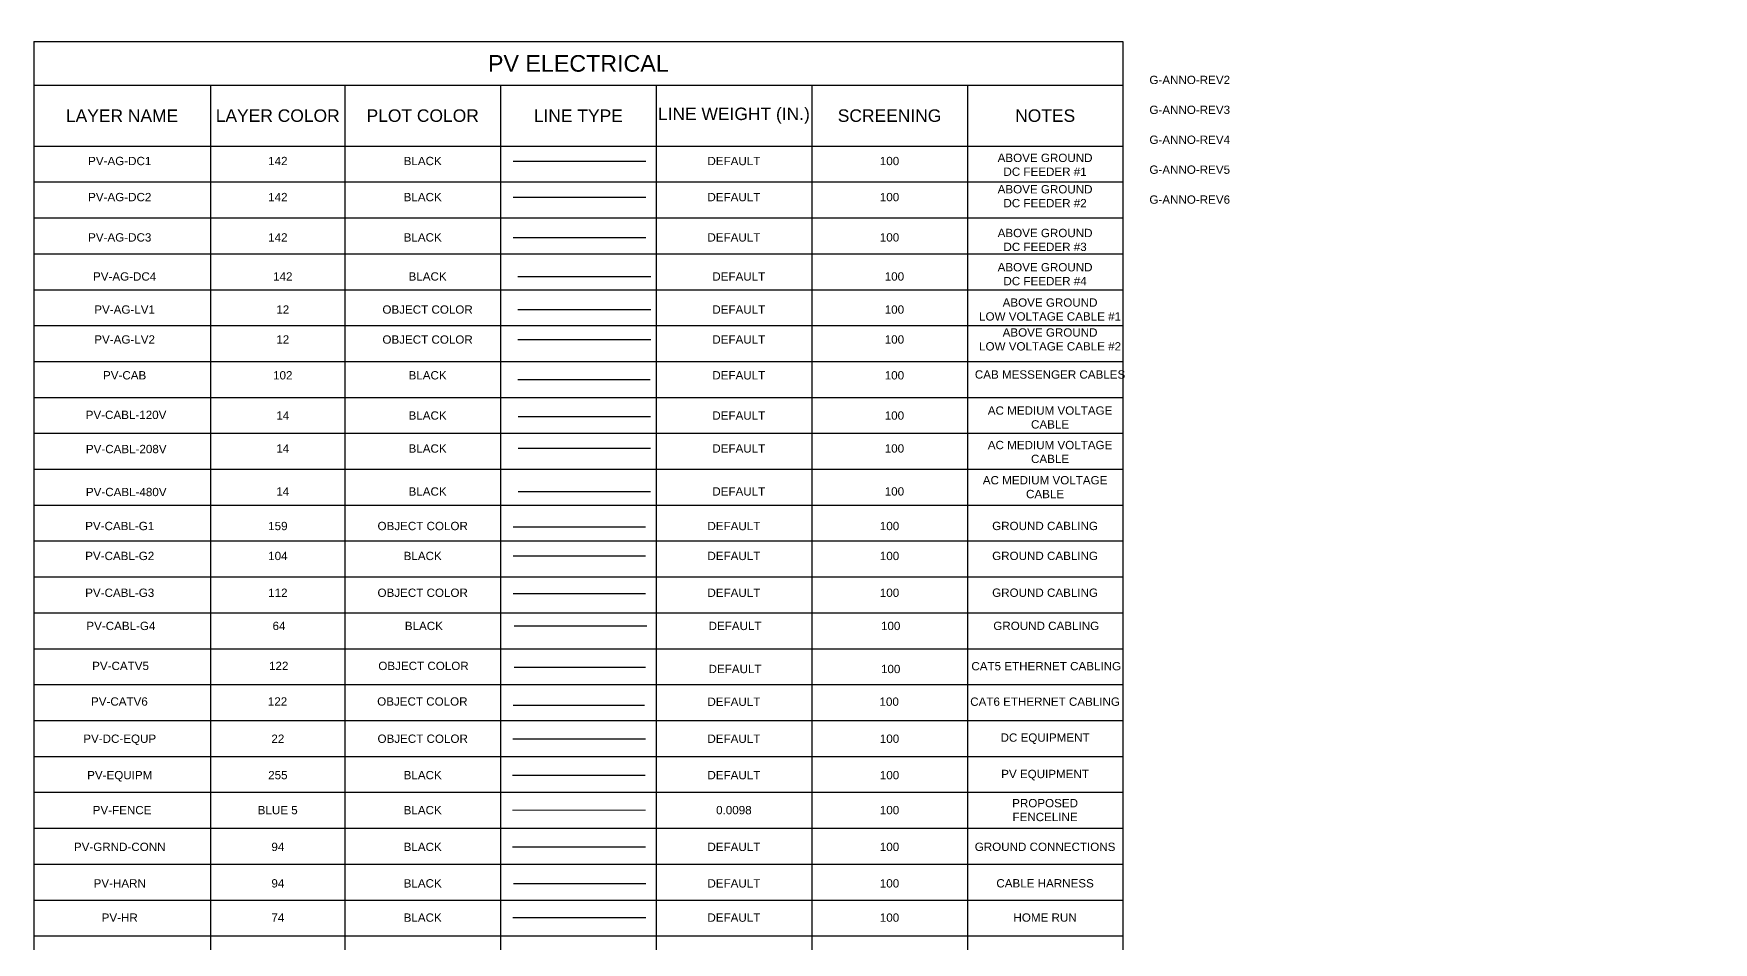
# Model space of a CAD drawing. Header units: feet. Extents: x -13743 to 68376, y -48 to 67763.
# Drawn here: x -17.9 to 2.31, y 63062.49 to 63073.42 of the extents above; entities that cross this region are included whole.
import ezdxf
from ezdxf.enums import TextEntityAlignment as Align
from ezdxf.lldxf.tags import DXFTag

# ---------------------------------------------------------------- set-up
doc = ezdxf.new("R2018")
doc.units = ezdxf.units.FT
doc.header["$MEASUREMENT"] = 0
doc.linetypes.add('PHANTOM2', pattern=[1.25, 0.625, -0.125, 0.125, -0.125, 0.125, -0.125])
for name, color, linetype in [('G-ANNO-REV2', 2, 'Continuous'), ('G-ANNO-REV3', 2, 'Continuous'), ('G-ANNO-REV4', 2, 'Continuous'), ('G-ANNO-REV5', 2, 'Continuous'), ('G-ANNO-REV6', 2, 'Continuous'), ('G-ANNO-TEXT', 1, 'Continuous'), ('PV-AG-DC1', 142, 'DC1'), ('PV-AG-DC2', 142, 'AGDC2'), ('PV-AG-DC3', 142, 'AGDC3'), ('PV-AG-DC4', 142, 'AGDC4'), ('PV-AG-LV1', 12, 'AGLV1'), ('PV-AG-LV2', 12, 'AGLV2'), ('PV-CAB', 102, 'CAB'), ('PV-CABL-120V', 14, '120V'), ('PV-CABL-208V', 14, '208V'), ('PV-CABL-480V', 14, '480V'), ('PV-CABL-G1', 159, 'G1'), ('PV-CABL-G2', 104, 'G2'), ('PV-CABL-G3', 112, 'G3'), ('PV-CABL-G4', 64, 'G4'), ('PV-CATV5', 122, 'CATV5'), ('PV-CATV6', 122, 'CATV6'), ('PV-DC-EQUP', 22, 'Continuous'), ('PV-EQUIPM', 255, 'Continuous'), ('PV-GRND-CONN', 94, 'Continuous'), ('PV-HARN', 94, 'Continuous'), ('PV-HR', 74, 'Continuous'), ('PV-MESS-CABL', 102, 'MESSENGER')]:
    doc.layers.add(name, color=color, linetype=linetype)
doc.layers.add('PV-FENCE', color=5, linetype='FENCELINE1', lineweight=20)
doc.styles.add('NEI-A', font='arial.ttf')
doc.styles.get("Standard").update_dxf_attribs({"font": 'arial.ttf'})
tags = doc.linetypes.add('120V', pattern='A,0.176989,-0.050727,["120V",NEI-A,S=0.1,R=0,X=0,Y=-0.05],-0.379482,0.176989', length=0.784187).pattern_tags.tags
tags[6] = DXFTag(74, 10)
tags = doc.linetypes.add('208V', pattern='A,0.176989,-0.050727,["208V",NEI-A,S=0.1,R=0,X=0,Y=-0.05],-0.379482,0.176989', length=0.784187).pattern_tags.tags
tags[6] = DXFTag(74, 10)
tags = doc.linetypes.add('480V', pattern='A,0.176989,-0.050727,["480V",NEI-A,S=0.1,R=0,X=0,Y=-0.05],-0.379482,0.176989', length=0.784187).pattern_tags.tags
tags[6] = DXFTag(74, 10)
tags = doc.linetypes.add('AGDC2', pattern='A,0.176989,-0.035266,["DC2",NEI-A,S=0.1,R=0,X=0,Y=-0.05],-0.314734,0.176989', length=0.703978).pattern_tags.tags
tags[6] = DXFTag(74, 10)
tags = doc.linetypes.add('AGDC3', pattern='A,0.176989,-0.035266,["DC3",NEI-A,S=0.1,R=0,X=0,Y=-0.05],-0.314734,0.176989', length=0.703978).pattern_tags.tags
tags[6] = DXFTag(74, 10)
tags = doc.linetypes.add('AGDC4', pattern='A,0.176989,-0.035266,["DC4",NEI-A,S=0.1,R=0,X=0,Y=-0.05],-0.314734,0.176989', length=0.703978).pattern_tags.tags
tags[6] = DXFTag(74, 10)
tags = doc.linetypes.add('AGLV1', pattern='A,0.176989,-0.050716,["LV1",NEI-A,S=0.1,R=0,X=0,Y=-0.05],-0.299284,0.176989', length=0.703978).pattern_tags.tags
tags[6] = DXFTag(74, 10)
tags = doc.linetypes.add('AGLV2', pattern='A,0.176989,-0.050716,["LV2",NEI-A,S=0.1,R=0,X=0,Y=-0.05],-0.299284,0.176989', length=0.703978).pattern_tags.tags
tags[6] = DXFTag(74, 10)
tags = doc.linetypes.add('CAB', pattern='A,0.176989,-0.031378,["CAB",NEI-A,S=0.1,R=0,X=0,Y=-0.05],-0.318622,0.176989', length=0.703978).pattern_tags.tags
tags[6] = DXFTag(74, 10)
tags = doc.linetypes.add('CATV5', pattern='A,0.18216,-0.054518,["CATV5",NEI-A,S=0.1,R=0,X=0,Y=-0.05],-0.505136,0.176989', length=0.918803).pattern_tags.tags
tags[6] = DXFTag(74, 10)
tags = doc.linetypes.add('CATV6', pattern='A,0.18216,-0.054518,["CATV6",NEI-A,S=0.1,R=0,X=0,Y=-0.05],-0.505136,0.176989', length=0.918803).pattern_tags.tags
tags[6] = DXFTag(74, 10)
tags = doc.linetypes.add('DC1', pattern='A,0.176989,-0.035266,["DC1",NEI-A,S=0.1,R=0,X=0,Y=-0.05],-0.314734,0.176989', length=0.703978).pattern_tags.tags
tags[6] = DXFTag(74, 10)
doc.linetypes.add('FENCELINE1', pattern='A,0.25,-0.1,[133,ltypeshp.shx,S=0.1,R=0,X=-0.1,Y=0],-0.1,1', length=1.45)
tags = doc.linetypes.add('FIBER', pattern='A,0.376989,-0.053001,["FO",NEI-A,S=0.1,R=0,X=0,Y=-0.05],-0.246999,0.376989', length=1.053978).pattern_tags.tags
tags[6] = DXFTag(74, 10)
tags = doc.linetypes.add('G1', pattern='A,0.176989,-0.056821,["G1",NEI-A,S=0.1,R=0,X=0,Y=-0.05],-0.243179,0.176989', length=0.653978).pattern_tags.tags
tags[6] = DXFTag(74, 10)
tags = doc.linetypes.add('G2', pattern='A,0.176989,-0.056821,["G2",NEI-A,S=0.1,R=0,X=0,Y=-0.05],-0.243179,0.176989', length=0.653978).pattern_tags.tags
tags[6] = DXFTag(74, 10)
tags = doc.linetypes.add('G3', pattern='A,0.176989,-0.056821,["G3",NEI-A,S=0.1,R=0,X=0,Y=-0.05],-0.243179,0.176989', length=0.653978).pattern_tags.tags
tags[6] = DXFTag(74, 10)
tags = doc.linetypes.add('G4', pattern='A,0.176989,-0.056821,["G4",NEI-A,S=0.1,R=0,X=0,Y=-0.05],-0.243179,0.176989', length=0.653978).pattern_tags.tags
tags[6] = DXFTag(74, 10)
tags = doc.linetypes.add('MESSENGER', pattern='A,0.176989,-0.031547,["MESS",NEI-A,S=0.1,R=0,X=0,Y=-0.05],-0.429956,0.176989', length=0.815481).pattern_tags.tags
tags[6] = DXFTag(74, 10)

# ---------------------------------------------------------------- blocks, each defined once
blk = doc.blocks.new('DETAIL_TITLE')
at = {"style": 'NEI-A', "flags": 8}
blk.add_attdef('#', text='', height=0.2, dxfattribs=at).set_placement((0.5922, -0.5109), align=Align.MIDDLE_CENTER)
at = {"lineweight": 30, "flags": 104}
blk.add_attdef('DETAIL_TITLE', text='', height=0.2, dxfattribs=at).set_placement((0.9099, -0.52514), align=Align.BOTTOM_LEFT)
at = {"style": 'NEI-A'}
for tag, p in [('SCALE:', (0.93865, -0.73792)), ('1"_=_', (1.5474, -0.73792))]:
    blk.add_attdef(tag, text='', height=0.1, dxfattribs=at).set_placement(p, align=Align.BOTTOM_LEFT)
blk = doc.blocks.new('*T34')
at = {"color": 0, "linetype": 'ByBlock', "lineweight": -2, "transparency": 16777216}
for p, q in [((0, 0), (13.101, 0)), ((0, 0), (0, -43.152)), ((13.101, 0), (13.101, -43.152)), ((0, -0.525), (13.101, -0.525)), ((2.127, -0.525), (2.127, -43.152)), ((3.743, -0.525), (3.743, -43.152)), ((5.615, -0.525), (5.615, -43.152)), ((7.486, -0.525), (7.486, -43.152)), ((9.358, -0.525), (9.358, -43.152)), ((11.23, -0.525), (11.23, -43.152)), ((0, -1.256), (13.101, -1.256)), ((0, -1.688), (13.101, -1.688)), ((0, -2.12), (13.101, -2.12)), ((0, -2.552), (13.101, -2.552)), ((0, -2.984), (13.101, -2.984)), ((0, -3.416), (13.101, -3.416)), ((0, -3.848), (13.101, -3.848)), ((0, -4.28), (13.101, -4.28)), ((0, -4.712), (13.101, -4.712)), ((0, -5.144), (13.101, -5.144)), ((0, -5.575), (13.101, -5.575)), ((0, -6.007), (13.101, -6.007)), ((0, -6.439), (13.101, -6.439)), ((0, -6.871), (13.101, -6.871)), ((0, -7.303), (13.101, -7.303)), ((0, -7.735), (13.101, -7.735)), ((0, -8.167), (13.101, -8.167)), ((0, -8.599), (13.101, -8.599)), ((0, -9.031), (13.101, -9.031)), ((0, -9.463), (13.101, -9.463)), ((0, -9.895), (13.101, -9.895)), ((0, -10.327), (13.101, -10.327)), ((0, -10.758), (13.101, -10.758)), ((0, -11.19), (13.101, -11.19)), ((0, -11.622), (13.101, -11.622)), ((0, -12.054), (13.101, -12.054)), ((0, -12.486), (13.101, -12.486)), ((0, -12.918), (13.101, -12.918)), ((0, -13.35), (13.101, -13.35)), ((0, -13.782), (13.101, -13.782)), ((0, -14.214), (13.101, -14.214)), ((0, -14.646), (13.101, -14.646)), ((0, -15.078), (13.101, -15.078)), ((0, -15.51), (13.101, -15.51)), ((0, -15.941), (13.101, -15.941)), ((0, -16.373), (13.101, -16.373)), ((0, -16.805), (13.101, -16.805)), ((0, -17.237), (13.101, -17.237)), ((0, -17.669), (13.101, -17.669)), ((0, -18.101), (13.101, -18.101)), ((0, -18.533), (13.101, -18.533)), ((0, -18.965), (13.101, -18.965)), ((0, -19.397), (13.101, -19.397)), ((0, -19.829), (13.101, -19.829)), ((0, -20.261), (13.101, -20.261)), ((0, -20.693), (13.101, -20.693)), ((0, -21.125), (13.101, -21.125)), ((0, -21.556), (13.101, -21.556)), ((0, -21.988), (13.101, -21.988)), ((0, -22.42), (13.101, -22.42)), ((0, -22.852), (13.101, -22.852)), ((0, -23.284), (13.101, -23.284)), ((0, -23.716), (13.101, -23.716)), ((0, -24.148), (13.101, -24.148)), ((0, -24.58), (13.101, -24.58)), ((0, -25.012), (13.101, -25.012)), ((0, -25.444), (13.101, -25.444)), ((0, -25.876), (13.101, -25.876)), ((0, -26.308), (13.101, -26.308)), ((0, -26.739), (13.101, -26.739)), ((0, -27.171), (13.101, -27.171)), ((0, -27.603), (13.101, -27.603)), ((0, -28.035), (13.101, -28.035)), ((0, -28.467), (13.101, -28.467)), ((0, -28.899), (13.101, -28.899)), ((0, -29.331), (13.101, -29.331)), ((0, -29.763), (13.101, -29.763)), ((0, -30.195), (13.101, -30.195)), ((0, -30.627), (13.101, -30.627)), ((0, -31.059), (13.101, -31.059)), ((0, -31.491), (13.101, -31.491)), ((0, -31.923), (13.101, -31.923)), ((0, -32.354), (13.101, -32.354)), ((0, -32.786), (13.101, -32.786)), ((0, -33.218), (13.101, -33.218)), ((0, -33.65), (13.101, -33.65)), ((0, -34.082), (13.101, -34.082)), ((0, -34.514), (13.101, -34.514)), ((0, -34.946), (13.101, -34.946)), ((0, -35.378), (13.101, -35.378)), ((0, -35.81), (13.101, -35.81)), ((0, -36.242), (13.101, -36.242)), ((0, -36.674), (13.101, -36.674)), ((0, -37.106), (13.101, -37.106)), ((0, -37.537), (13.101, -37.537)), ((0, -37.969), (13.101, -37.969)), ((0, -38.401), (13.101, -38.401)), ((0, -38.833), (13.101, -38.833)), ((0, -39.265), (13.101, -39.265)), ((0, -39.697), (13.101, -39.697)), ((0, -40.129), (13.101, -40.129)), ((0, -40.561), (13.101, -40.561)), ((0, -40.993), (13.101, -40.993)), ((0, -41.425), (13.101, -41.425)), ((0, -41.857), (13.101, -41.857)), ((0, -42.289), (13.101, -42.289)), ((0, -42.72), (13.101, -42.72)), ((0, -43.152), (13.101, -43.152))]:
    blk.add_line(p, q, dxfattribs=at)
at = {"color": 0, "transparency": 16777216, "attachment_point": 5, "style": 'NEI-A'}
for s, insert, char_height, width in [('PV ELECTRICAL', (6.551, -0.263), 0.2, 12.98132), ('LINE WEIGHT (IN.)', (8.422, -0.891), 0.15, 1.75162), ('LAYER NAME', (1.063, -0.891), 0.15, 2.00687), ('LAYER COLOR', (2.935, -0.891), 0.15, 1.49637), ('PLOT COLOR', (4.679, -0.891), 0.15, 1.75162), ('LINE TYPE', (6.551, -0.891), 0.15, 1.75162), ('SCREENING', (10.294, -0.891), 0.15, 1.75162), ('NOTES', (12.166, -0.891), 0.15, 1.75162)]:
    blk.add_mtext(s, dxfattribs=dict(at, insert=insert, char_height=char_height, width=width))

msp = doc.modelspace()

# ---------------------------------------------------------------- linework, layer by layer
at = {"layer": 'PV-AG-DC1'}
msp.add_lwpolyline([(-12.129, 63071.888), (-10.532, 63071.888)], dxfattribs=at)
at = {"layer": 'PV-AG-DC2'}
msp.add_lwpolyline([(-12.129, 63071.454), (-10.532, 63071.454)], dxfattribs=at)
at = {"layer": 'PV-AG-DC3'}
msp.add_lwpolyline([(-12.129, 63070.969), (-10.532, 63070.969)], dxfattribs=at)
msp.add_lwpolyline([(-12.129, 63070.969), (-10.532, 63070.969)], dxfattribs=at)
at = {"layer": 'PV-AG-DC4'}
msp.add_lwpolyline([(-12.07, 63070.499), (-10.473, 63070.499)], dxfattribs=at)
at = {"layer": 'PV-AG-LV1'}
msp.add_lwpolyline([(-12.07, 63070.101), (-10.473, 63070.101)], dxfattribs=at)
at = {"layer": 'PV-AG-LV2'}
msp.add_lwpolyline([(-12.07, 63069.741), (-10.473, 63069.741)], dxfattribs=at)
at = {"layer": 'PV-CAB'}
msp.add_lwpolyline([(-12.072, 63069.259), (-10.478, 63069.259)], dxfattribs=at)
at = {"layer": 'PV-CABL-120V'}
msp.add_lwpolyline([(-12.069, 63068.816), (-10.476, 63068.816)], dxfattribs=at)
at = {"layer": 'PV-CABL-208V'}
msp.add_lwpolyline([(-12.069, 63068.435), (-10.476, 63068.435)], dxfattribs=at)
at = {"layer": 'PV-CABL-480V'}
msp.add_lwpolyline([(-12.069, 63067.914), (-10.476, 63067.914)], dxfattribs=at)
at = {"layer": 'PV-CABL-G1', "linetype": 'G1'}
msp.add_lwpolyline([(-12.129, 63067.487), (-10.535, 63067.487)], dxfattribs=at)
at = {"layer": 'PV-CABL-G2', "linetype": 'G2'}
msp.add_lwpolyline([(-12.128, 63067.137), (-10.535, 63067.137)], dxfattribs=at)
at = {"layer": 'PV-CABL-G3'}
msp.add_lwpolyline([(-12.129, 63066.684), (-10.535, 63066.684)], dxfattribs=at)
at = {"layer": 'PV-CABL-G4', "linetype": 'G4'}
msp.add_lwpolyline([(-12.114, 63066.295), (-10.521, 63066.295)], dxfattribs=at)
at = {"layer": 'PV-CATV5'}
msp.add_lwpolyline([(-12.115, 63065.8), (-10.536, 63065.8)], dxfattribs=at)
at = {"layer": 'PV-CATV6'}
msp.add_lwpolyline([(-12.129, 63065.343), (-10.55, 63065.343)], dxfattribs=at)
at = {"layer": 'PV-DC-EQUP'}
msp.add_line((-12.13, 63064.938), (-10.537, 63064.938), dxfattribs=at)
at = {"layer": 'PV-EQUIPM', "color": 0}
msp.add_line((-12.135, 63064.5), (-10.542, 63064.5), dxfattribs=at)
at = {"layer": 'PV-FENCE', "ltscale": 0.5}
msp.add_line((-12.135, 63064.079), (-10.536, 63064.079), dxfattribs=at)
at = {"layer": 'PV-GRND-CONN'}
msp.add_line((-12.135, 63063.637), (-10.535, 63063.637), dxfattribs=at)
at = {"layer": 'PV-HARN'}
msp.add_line((-12.122, 63063.198), (-10.532, 63063.198), dxfattribs=at)
at = {"layer": 'PV-HR'}
msp.add_line((-12.131, 63062.786), (-10.534, 63062.786), dxfattribs=at)

# ---------------------------------------------------------------- block references
msp.add_blockref('*T34', (-17.895, 63073.324))
at = {"layer": 'G-ANNO-TEXT'}
ref = msp.add_blockref('DETAIL_TITLE', (-460.635, 63776.869), dxfattribs=dict(at, xscale=128.9267043143703, yscale=128.9267043143703, zscale=128.9267043143703))
lines = msp.add_mtext('{\\LDC BLOCK TYPE-1 (3) STRINGS (78) MODULES [580W]}', dxfattribs={"layer": '0', "insert": (-343.325, 63747.843), "char_height": 858.86809, "attachment_point": 1})
ref.add_attrib('DETAIL_TITLE', '', (-343.325, 63747.843)).embed_mtext(lines)

# ---------------------------------------------------------------- texts
at = {"layer": 'G-ANNO-REV2', "insert": (-3.99, 63072.863), "char_height": 0.1, "attachment_point": 5, "style": 'NEI-A'}
msp.add_mtext('G-ANNO-REV2', dxfattribs=at)
at = {"layer": 'G-ANNO-REV3', "insert": (-3.99, 63072.503), "char_height": 0.1, "attachment_point": 5, "style": 'NEI-A'}
msp.add_mtext('G-ANNO-REV3', dxfattribs=at)
at = {"layer": 'G-ANNO-REV4', "insert": (-3.99, 63072.143), "char_height": 0.1, "attachment_point": 5, "style": 'NEI-A'}
msp.add_mtext('G-ANNO-REV4', dxfattribs=at)
at = {"layer": 'G-ANNO-REV5', "insert": (-3.99, 63071.783), "char_height": 0.1, "attachment_point": 5, "style": 'NEI-A'}
msp.add_mtext('G-ANNO-REV5', dxfattribs=at)
at = {"layer": 'G-ANNO-REV6', "insert": (-3.99, 63071.423), "char_height": 0.1, "attachment_point": 5, "style": 'NEI-A'}
msp.add_mtext('G-ANNO-REV6', dxfattribs=at)
at = {"layer": 'PV-AG-DC1', "style": 'NEI-A'}
for s, p in [('PV-AG-DC1', (-16.86, 63071.888)), ('142', (-14.958, 63071.888)), ('BLACK', (-13.216, 63071.888)), ('DEFAULT', (-9.473, 63071.888)), ('100', (-7.601, 63071.888))]:
    msp.add_text(s, height=0.1, dxfattribs=at).set_placement(p, align=Align.MIDDLE_CENTER)
at = {"layer": 'PV-AG-DC1', "linetype": 'PHANTOM2', "insert": (-5.73, 63071.842), "char_height": 0.1, "attachment_point": 5, "style": 'NEI-A'}
msp.add_mtext('ABOVE GROUND \\PDC FEEDER #1', dxfattribs=at)
at = {"layer": 'PV-AG-DC2', "style": 'NEI-A'}
for s, p in [('PV-AG-DC2', (-16.86, 63071.454)), ('142', (-14.958, 63071.454)), ('BLACK', (-13.216, 63071.454)), ('DEFAULT', (-9.473, 63071.454)), ('100', (-7.601, 63071.454))]:
    msp.add_text(s, height=0.1, dxfattribs=at).set_placement(p, align=Align.MIDDLE_CENTER)
at = {"layer": 'PV-AG-DC2', "linetype": 'PHANTOM2', "insert": (-5.73, 63071.464), "char_height": 0.1, "attachment_point": 5, "style": 'NEI-A'}
msp.add_mtext('ABOVE GROUND \\PDC FEEDER #2', dxfattribs=at)
at = {"layer": 'PV-AG-DC3', "style": 'NEI-A'}
for s, p in [('PV-AG-DC3', (-16.86, 63070.969)), ('142', (-14.958, 63070.969)), ('BLACK', (-13.216, 63070.969)), ('DEFAULT', (-9.473, 63070.969)), ('100', (-7.601, 63070.969))]:
    msp.add_text(s, height=0.1, dxfattribs=at).set_placement(p, align=Align.MIDDLE_CENTER)
at = {"layer": 'PV-AG-DC3', "linetype": 'PHANTOM2', "insert": (-5.73, 63070.938), "char_height": 0.1, "attachment_point": 5, "style": 'NEI-A'}
msp.add_mtext('ABOVE GROUND \\PDC FEEDER #3', dxfattribs=at)
at = {"layer": 'PV-AG-DC4', "style": 'NEI-A'}
for s, p in [('PV-AG-DC4', (-16.801, 63070.499)), ('142', (-14.899, 63070.499)), ('BLACK', (-13.157, 63070.499)), ('DEFAULT', (-9.414, 63070.499)), ('100', (-7.542, 63070.499))]:
    msp.add_text(s, height=0.1, dxfattribs=at).set_placement(p, align=Align.MIDDLE_CENTER)
at = {"layer": 'PV-AG-DC4', "linetype": 'PHANTOM2', "insert": (-5.73, 63070.526), "char_height": 0.1, "attachment_point": 5, "style": 'NEI-A'}
msp.add_mtext('ABOVE GROUND \\PDC FEEDER #4', dxfattribs=at)
at = {"layer": 'PV-AG-LV1', "style": 'NEI-A'}
for s, p in [('PV-AG-LV1', (-16.801, 63070.101)), ('12', (-14.899, 63070.101)), ('OBJECT COLOR', (-13.157, 63070.101)), ('DEFAULT', (-9.414, 63070.101)), ('100', (-7.542, 63070.101))]:
    msp.add_text(s, height=0.1, dxfattribs=at).set_placement(p, align=Align.MIDDLE_CENTER)
at = {"layer": 'PV-AG-LV1', "linetype": 'PHANTOM2', "insert": (-5.67, 63070.101), "char_height": 0.1, "attachment_point": 5, "style": 'NEI-A'}
msp.add_mtext('ABOVE GROUND \\PLOW VOLTAGE CABLE #1', dxfattribs=at)
at = {"layer": 'PV-AG-LV2', "style": 'NEI-A'}
for s, p in [('PV-AG-LV2', (-16.801, 63069.741)), ('12', (-14.899, 63069.741)), ('OBJECT COLOR', (-13.157, 63069.74)), ('DEFAULT', (-9.414, 63069.741)), ('100', (-7.542, 63069.741))]:
    msp.add_text(s, height=0.1, dxfattribs=at).set_placement(p, align=Align.MIDDLE_CENTER)
at = {"layer": 'PV-AG-LV2', "linetype": 'PHANTOM2', "insert": (-5.67, 63069.741), "char_height": 0.1, "attachment_point": 5, "style": 'NEI-A'}
msp.add_mtext('ABOVE GROUND \\PLOW VOLTAGE CABLE #2', dxfattribs=at)
at = {"layer": 'PV-CABL-120V', "style": 'NEI-A'}
for s, p in [('PV-CABL-120V', (-16.784, 63068.834)), ('14', (-14.899, 63068.826)), ('BLACK', (-13.157, 63068.826)), ('DEFAULT', (-9.414, 63068.826)), ('100', (-7.542, 63068.826))]:
    msp.add_text(s, height=0.1, dxfattribs=at).set_placement(p, align=Align.MIDDLE_CENTER)
at = {"layer": 'PV-CABL-120V', "linetype": 'PHANTOM2', "insert": (-5.67, 63068.802), "char_height": 0.1, "attachment_point": 5, "style": 'NEI-A'}
msp.add_mtext('AC MEDIUM VOLTAGE \\PCABLE', dxfattribs=at)
at = {"layer": 'PV-CABL-208V', "style": 'NEI-A'}
for s, p in [('PV-CABL-208V', (-16.782, 63068.423)), ('14', (-14.899, 63068.43)), ('BLACK', (-13.157, 63068.429)), ('DEFAULT', (-9.414, 63068.43)), ('100', (-7.542, 63068.43))]:
    msp.add_text(s, height=0.1, dxfattribs=at).set_placement(p, align=Align.MIDDLE_CENTER)
at = {"layer": 'PV-CABL-208V', "linetype": 'PHANTOM2', "insert": (-5.67, 63068.387), "char_height": 0.1, "attachment_point": 5, "style": 'NEI-A'}
msp.add_mtext('AC MEDIUM VOLTAGE \\PCABLE', dxfattribs=at)
at = {"layer": 'PV-CABL-480V', "style": 'NEI-A'}
for s, p in [('PV-CABL-480V', (-16.782, 63067.906)), ('14', (-14.899, 63067.913)), ('BLACK', (-13.157, 63067.912)), ('DEFAULT', (-9.414, 63067.913)), ('100', (-7.542, 63067.913))]:
    msp.add_text(s, height=0.1, dxfattribs=at).set_placement(p, align=Align.MIDDLE_CENTER)
at = {"layer": 'PV-CABL-480V', "linetype": 'PHANTOM2', "insert": (-5.73, 63067.964), "char_height": 0.1, "attachment_point": 5, "style": 'NEI-A'}
msp.add_mtext('AC MEDIUM VOLTAGE \\PCABLE', dxfattribs=at)
at = {"layer": 'PV-CABL-G1', "style": 'NEI-A'}
for s, p in [('PV-CABL-G1', (-16.86, 63067.497)), ('159', (-14.958, 63067.497)), ('OBJECT COLOR', (-13.216, 63067.497)), ('DEFAULT', (-9.473, 63067.497)), ('100', (-7.601, 63067.497))]:
    msp.add_text(s, height=0.1, dxfattribs=at).set_placement(p, align=Align.MIDDLE_CENTER)
at = {"layer": 'PV-CABL-G1', "insert": (-5.73, 63067.497), "char_height": 0.1, "attachment_point": 5, "style": 'NEI-A'}
msp.add_mtext('GROUND CABLING', dxfattribs=at)
at = {"layer": 'PV-CABL-G2', "style": 'NEI-A'}
for s, p in [('PV-CABL-G2', (-16.86, 63067.137)), ('104', (-14.958, 63067.137)), ('BLACK', (-13.216, 63067.137)), ('DEFAULT', (-9.473, 63067.137)), ('100', (-7.601, 63067.137))]:
    msp.add_text(s, height=0.1, dxfattribs=at).set_placement(p, align=Align.MIDDLE_CENTER)
at = {"layer": 'PV-CABL-G2', "linetype": 'PHANTOM2', "insert": (-5.73, 63067.137), "char_height": 0.1, "attachment_point": 5, "style": 'NEI-A'}
msp.add_mtext('GROUND CABLING', dxfattribs=at)
at = {"layer": 'PV-CABL-G3', "style": 'NEI-A'}
for s, p in [('PV-CABL-G3', (-16.86, 63066.694)), ('112', (-14.958, 63066.694)), ('OBJECT COLOR', (-13.216, 63066.694)), ('DEFAULT', (-9.473, 63066.694)), ('100', (-7.601, 63066.694))]:
    msp.add_text(s, height=0.1, dxfattribs=at).set_placement(p, align=Align.MIDDLE_CENTER)
at = {"layer": 'PV-CABL-G3', "insert": (-5.73, 63066.694), "char_height": 0.1, "attachment_point": 5, "style": 'NEI-A'}
msp.add_mtext('GROUND CABLING', dxfattribs=at)
at = {"layer": 'PV-CABL-G4', "style": 'NEI-A'}
for s, p in [('PV-CABL-G4', (-16.846, 63066.295)), ('64', (-14.944, 63066.295)), ('BLACK', (-13.202, 63066.295)), ('DEFAULT', (-9.459, 63066.295)), ('100', (-7.587, 63066.295))]:
    msp.add_text(s, height=0.1, dxfattribs=at).set_placement(p, align=Align.MIDDLE_CENTER)
at = {"layer": 'PV-CABL-G4', "linetype": 'PHANTOM2', "insert": (-5.716, 63066.295), "char_height": 0.1, "attachment_point": 5, "style": 'NEI-A'}
msp.add_mtext('GROUND CABLING', dxfattribs=at)
at = {"layer": 'PV-CATV5', "style": 'NEI-A'}
for s, p in [('122', (-14.948, 63065.814)), ('OBJECT COLOR', (-13.206, 63065.814)), ('100', (-7.587, 63065.777)), ('DEFAULT', (-9.459, 63065.777))]:
    msp.add_text(s, height=0.1, dxfattribs=at).set_placement(p, align=Align.MIDDLE_CENTER)
at = {"layer": 'PV-CATV5', "linetype": 'PHANTOM2', "insert": (-5.716, 63065.81), "char_height": 0.1, "attachment_point": 5, "style": 'NEI-A'}
msp.add_mtext('CAT5 ETHERNET CABLING', dxfattribs=at)
at = {"layer": 'PV-CATV6', "style": 'NEI-A'}
for s, p in [('PV-CATV5', (-16.85, 63065.814)), ('PV-CATV6', (-16.864, 63065.386)), ('122', (-14.962, 63065.386)), ('OBJECT COLOR', (-13.22, 63065.386)), ('DEFAULT', (-9.473, 63065.383)), ('100', (-7.605, 63065.384))]:
    msp.add_text(s, height=0.1, dxfattribs=at).set_placement(p, align=Align.MIDDLE_CENTER)
at = {"layer": 'PV-CATV6', "linetype": 'PHANTOM2', "insert": (-5.73, 63065.383), "char_height": 0.1, "attachment_point": 5, "style": 'NEI-A'}
msp.add_mtext('CAT6 ETHERNET CABLING', dxfattribs=at)
at = {"layer": 'PV-DC-EQUP', "style": 'NEI-A'}
for s, p in [('PV-DC-EQUP', (-16.86, 63064.938)), ('22', (-14.958, 63064.938)), ('OBJECT COLOR', (-13.216, 63064.938)), ('DEFAULT', (-9.473, 63064.938)), ('100', (-7.601, 63064.938))]:
    msp.add_text(s, height=0.1, dxfattribs=at).set_placement(p, align=Align.MIDDLE_CENTER)
at = {"layer": 'PV-DC-EQUP', "linetype": 'PHANTOM2', "insert": (-5.73, 63064.938), "char_height": 0.1, "attachment_point": 5, "style": 'NEI-A'}
msp.add_mtext('DC EQUIPMENT', dxfattribs=at)
at = {"layer": 'PV-EQUIPM', "color": 0, "style": 'NEI-A'}
for s, p in [('PV-EQUIPM', (-16.86, 63064.5)), ('255', (-14.958, 63064.5)), ('BLACK', (-13.216, 63064.5)), ('DEFAULT', (-9.473, 63064.5)), ('100', (-7.601, 63064.5))]:
    msp.add_text(s, height=0.1, dxfattribs=at).set_placement(p, align=Align.MIDDLE_CENTER)
at = {"layer": 'PV-EQUIPM', "color": 0, "linetype": 'PHANTOM2', "insert": (-5.73, 63064.5), "char_height": 0.1, "attachment_point": 5, "style": 'NEI-A'}
msp.add_mtext('PV EQUIPMENT', dxfattribs=at)
at = {"layer": 'PV-FENCE', "linetype": 'FIBER', "style": 'NEI-A'}
for s, p in [('PV-FENCE', (-16.832, 63064.079)), ('BLUE 5', (-14.96, 63064.079)), ('BLACK', (-13.216, 63064.079)), ('0.0098', (-9.473, 63064.079)), ('100', (-7.601, 63064.079))]:
    msp.add_text(s, height=0.1, dxfattribs=at).set_placement(p, align=Align.MIDDLE_CENTER)
at = {"layer": 'PV-FENCE', "insert": (-5.73, 63064.079), "char_height": 0.1, "attachment_point": 5, "style": 'NEI-A'}
msp.add_mtext_dynamic_manual_height_columns('PROPOSED FENCELINE', width=0.66323, gutter_width=0.5, heights=[0], dxfattribs=at)
at = {"layer": 'PV-GRND-CONN', "style": 'NEI-A'}
for s, p in [('PV-GRND-CONN', (-16.86, 63063.637)), ('94', (-14.958, 63063.637)), ('BLACK', (-13.216, 63063.637)), ('DEFAULT', (-9.473, 63063.637)), ('100', (-7.601, 63063.637))]:
    msp.add_text(s, height=0.1, dxfattribs=at).set_placement(p, align=Align.MIDDLE_CENTER)
at = {"layer": 'PV-GRND-CONN', "insert": (-5.73, 63063.637), "char_height": 0.1, "attachment_point": 5, "style": 'NEI-A'}
msp.add_mtext('GROUND CONNECTIONS', dxfattribs=at)
at = {"layer": 'PV-HARN', "style": 'NEI-A'}
for s, p in [('PV-HARN', (-16.86, 63063.198)), ('94', (-14.958, 63063.198)), ('BLACK', (-13.216, 63063.198)), ('DEFAULT', (-9.473, 63063.198)), ('100', (-7.601, 63063.198))]:
    msp.add_text(s, height=0.1, dxfattribs=at).set_placement(p, align=Align.MIDDLE_CENTER)
at = {"layer": 'PV-HARN', "insert": (-5.73, 63063.198), "char_height": 0.1, "attachment_point": 5, "style": 'NEI-A'}
msp.add_mtext('CABLE HARNESS', dxfattribs=at)
at = {"layer": 'PV-HR', "style": 'NEI-A'}
for s, p in [('PV-HR', (-16.86, 63062.786)), ('74', (-14.958, 63062.786)), ('BLACK', (-13.216, 63062.786)), ('DEFAULT', (-9.473, 63062.786)), ('100', (-7.601, 63062.786))]:
    msp.add_text(s, height=0.1, dxfattribs=at).set_placement(p, align=Align.MIDDLE_CENTER)
at = {"layer": 'PV-HR', "linetype": 'PHANTOM2', "insert": (-5.73, 63062.786), "char_height": 0.1, "attachment_point": 5, "style": 'NEI-A'}
msp.add_mtext('HOME RUN', dxfattribs=at)
at = {"layer": 'PV-MESS-CABL', "style": 'NEI-A'}
for s, p in [('PV-CAB', (-16.801, 63069.31)), ('102', (-14.899, 63069.31)), ('BLACK', (-13.157, 63069.31)), ('DEFAULT', (-9.414, 63069.31)), ('100', (-7.542, 63069.31))]:
    msp.add_text(s, height=0.1, dxfattribs=at).set_placement(p, align=Align.MIDDLE_CENTER)
at = {"layer": 'PV-MESS-CABL', "insert": (-5.67, 63069.319), "char_height": 0.1, "attachment_point": 5, "style": 'NEI-A'}
msp.add_mtext('CAB MESSENGER CABLES', dxfattribs=at)

doc.saveas('drawing.dxf')
